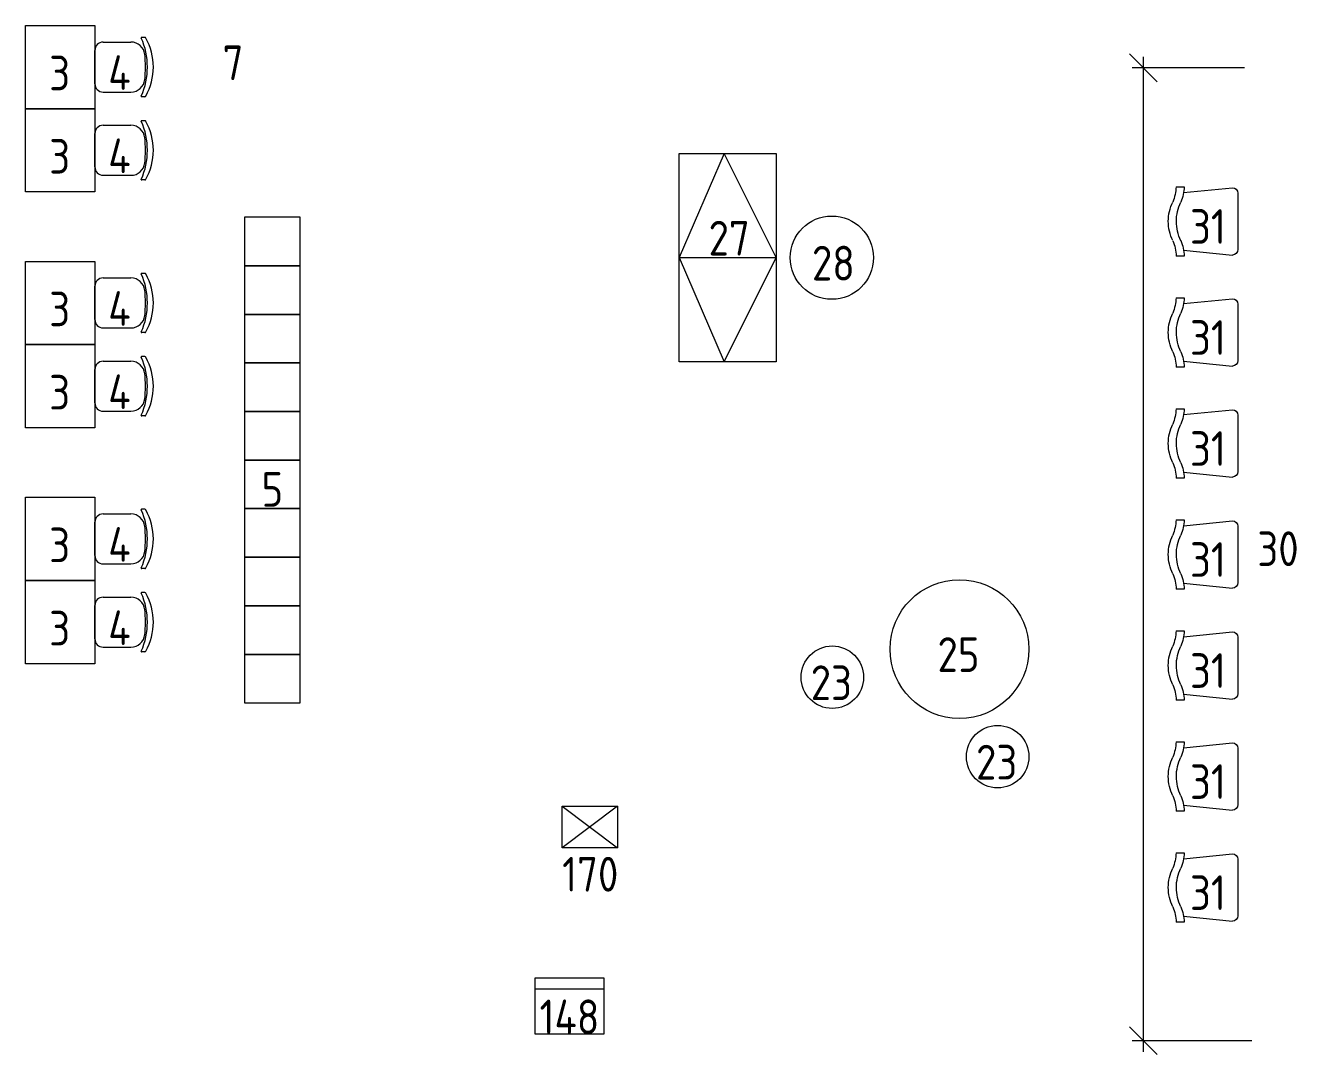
# Model space of a CAD drawing. Header units: millimetres. Extents: x -269164 to 430575, y -569542 to 36130.
# Drawn here: x 222792 to 231947, y -496215 to -488799 of the extents above; entities that cross this region are included whole.
import ezdxf

# ---------------------------------------------------------------- set-up
doc = ezdxf.new("R2010")
doc.units = ezdxf.units.MM
doc.layers.add('ТХ', color=5, linetype='Continuous', lineweight=5)
doc.layers.add('Уточнения', color=210, linetype='Continuous', lineweight=20)
doc.layers.add('ТХ_№ПОЗ', color=7, linetype='Continuous')
doc.styles.add('GOST Common_2', font='GOST_Common.ttf', dxfattribs={"width": 0.9, "height": 250})
doc.styles.add('GOST Common_3', font='GOST_Common.ttf', dxfattribs={"width": 0.9, "height": 2.5})
doc.dimstyles.new('TX-100', dxfattribs={"dimtxt": 200, "dimasz": 200, "dimexe": 80, "dimexo": 0, "dimgap": 50, "dimtad": 1, "dimtoh": 1, "dimdec": 0, "dimrnd": 10, "dimzin": 12, "dimtxsty": 'GOST Common_3', "dimblk": 'OBLIQUE', "dimcen": 1.5, "dimdle": 80, "dimclrd": 256, "dimclre": 256, "dimclrt": 256, "dimadec": 0, "dimazin": 0, "dimtfac": 1, "dimtdec": 0, "dimtmove": 0, "dimatfit": 3, "dimfxl": 1, "dimlwd": -1, "dimlwe": 15, "dimarcsym": 0})

# ---------------------------------------------------------------- blocks, each defined once
blk = doc.blocks.new('Стул штабелируемый')
at = {"layer": 'ТХ'}
for p, q in [((138371.9, 14480.2), (138336.4, 14831.4)), ((138782, 14871), (138375.9, 14871)), ((138786, 14480.2), (138821.6, 14831.4)), ((138329.2, 14484.6), (138329.2, 14426.8)), ((138828.5, 14426.6), (138828.5, 14484.1))]:
    blk.add_line(p, q, dxfattribs=at)
for centre, radius, start, end in [((138375.9, 14831.4), 39.6, 90, 180), ((138782, 14831.4), 39.6, 360, 90), ((138318, 14169.3), 315.5, 67.30393, 87.96026), ((138839.7, 14168.8), 315.5, 92.03974, 112.69607), ((138316.4, 14126.7), 301.4, 65.86161, 87.6205), ((138584.8, 14768.1), 340, 244.72816, 269.01072), ((138579.3, 14693), 323, 244.40812, 269.95494), ((138578.7, 14750), 321.8, 270.04572, 295.63871), ((138578.8, 14691.9), 321.8, 270.04572, 295.63871), ((138837.5, 14122.8), 303.4, 91.7141, 113.24695)]:
    blk.add_arc(centre, radius, start, end, dxfattribs=at)
blk = doc.blocks.new('Стул ученич штабелир №5-7')
at = {"color": 0, "linetype": 'ByBlock', "lineweight": -2}
for p, q in [((-120.1, 0), (120.1, 0)), ((-120.1, 0), (120.1, 0)), ((-179.9, -60), (-179.9, -260.3)), ((-179.9, -60), (-179.9, -260.3)), ((180.1, -60), (180.1, -260.3)), ((180.1, -60), (180.1, -260.3)), ((-213.4, -359), (-213.4, -337.3)), ((-213.4, -359), (-213.4, -337.3)), ((213.6, -359), (213.6, -337.3)), ((213.6, -359), (213.6, -337.3))]:
    blk.add_line(p, q, dxfattribs=at)
for centre, radius, start, end in [((-119.9, -60), 60, 90, 180), ((-119.9, -60), 60, 90, 180), ((120.1, -60), 60, 0, 90), ((120.1, -60), 60, 0, 90), ((-79.9, -260.3), 100, 180, 264.25844), ((-79.9, -260.3), 100, 180, 264.25844), ((80.1, -260.3), 100, 275.74156, 0), ((80.1, -260.3), 100, 275.74156, 0), ((-210.4, -337.3), 3, 63.89783, 180), ((-210.4, -337.3), 3, 63.89783, 180), ((-203.4, -359), 10, 180, 238.06825), ((-203.4, -359), 10, 180, 238.06825), ((0.1, 142.3), 520.8, 246.31951, 293.68049), ((0.1, 142.3), 520.8, 246.31951, 293.68049), ((0.1, 435.5), 800.4, 263.24698, 276.75302), ((0.1, 435.5), 800.4, 263.24698, 276.75302), ((203.6, -359), 10, 301.93175, 0), ((203.6, -359), 10, 301.93175, 0), ((210.6, -337.3), 3, 0, 116.10217), ((210.6, -337.3), 3, 0, 116.10217), ((0.1, 9), 430.5, 240.99166, 299.00834), ((0.1, 9), 430.5, 240.99166, 299.00834)]:
    blk.add_arc(centre, radius, start, end, dxfattribs=at)
blk = doc.blocks.new('Стол ученич с возможностью объединения №5-7')
blk.add_lwpolyline([(600, 0), (0, 0), (0, 500), (600, 500)], close=True)
blk = doc.blocks.new('A$C41fb3ee7')
for points in [[(0, 0), (350, 0), (350, 400), (0, 400), (0, 0)], [(350, 0), (700, 0), (700, 400), (350, 400), (350, 0)], [(700, 0), (1050, 0), (1050, 400), (700, 400), (700, 0)], [(1050, 0), (1400, 0), (1400, 400), (1050, 400), (1050, 0)], [(1400, 0), (1750, 0), (1750, 400), (1400, 400), (1400, 0)], [(1750, 0), (2100, 0), (2100, 400), (1750, 400), (1750, 0)], [(2100, 0), (2450, 0), (2450, 400), (2100, 400), (2100, 0)], [(2450, 0), (2800, 0), (2800, 400), (2450, 400), (2450, 0)], [(2800, 0), (3150, 0), (3150, 400), (2800, 400), (2800, 0)], [(3150, 0), (3500, 0), (3500, 400), (3150, 400), (3150, 0)]]:
    blk.add_lwpolyline(points)
blk = doc.blocks.new('_Oblique')
at = {"color": 0, "linetype": 'ByBlock', "lineweight": -2}
blk.add_line((-0.5, -0.5), (0.5, 0.5), dxfattribs=at)
blk = doc.blocks.new('*D11911')
at = {"layer": 'Defpoints', "color": 0, "lineweight": 40, "transparency": 16777216}
for p in [(411550.3, -298107.6), (410822.8, -305117.6), (411603.7, -305117.6)]:
    blk.add_point(p, dxfattribs=at)
at = {"layer": 'ТХ', "transparency": 16777216}
blk.add_line((410822.8, -298027.6), (410822.8, -305197.6), dxfattribs=at)
at = {"layer": 'ТХ', "lineweight": 15, "transparency": 16777216}
for p, q in [((411550.3, -298107.6), (410742.8, -298107.6)), ((411603.7, -305117.6), (410742.8, -305117.6))]:
    blk.add_line(p, q, dxfattribs=at)
at = {"layer": 'ТХ', "transparency": 16777216, "xscale": 200, "yscale": 200, "zscale": 200}
for p, rotation in [((410822.8, -298107.6), 90), ((410822.8, -305117.6), 270)]:
    blk.add_blockref('_Oblique', p, dxfattribs=dict(at, rotation=rotation))
at = {"layer": 'ТХ', "transparency": 16777216, "insert": (410771.5, -301612.6), "char_height": 2.5, "attachment_point": 5, "rotation": 90, "style": 'GOST Common_3'}
blk.add_mtext('7010', dxfattribs=at)
blk = doc.blocks.new('Стеллаж 400х300')
at = {"layer": 'ТХ'}
blk.add_lwpolyline([(133511, 16601.2), (133911, 16601.2), (133911, 16301.2), (133511, 16301.2)], close=True, dxfattribs=at)
for points in [[(133511, 16601.2), (133911, 16301.2)], [(133911, 16601.2), (133511, 16301.2)]]:
    blk.add_lwpolyline(points, dxfattribs=at)
blk = doc.blocks.new('Шкаф ПУИ')
at = {"layer": 'ТХ'}
blk.add_lwpolyline([(24134.1, 43115.8), (24634.1, 43115.8), (24634.1, 43515.8), (24134.1, 43515.8)], close=True, dxfattribs=at)
blk.add_lwpolyline([(24134.1, 43195.8), (24634.1, 43195.8)], dxfattribs=at)
blk = doc.blocks.new('ТХ1 3 этаж')
at = {"layer": 'ТХ', "lineweight": 0}
blk.add_lwpolyline([(407479.5, -300225.3), (407479.5, -298725.3), (408179.5, -298725.3), (408179.5, -300225.3), (407479.5, -300225.3), (407479.5, -299475.3), (408179.5, -299475.3), (407804.5, -298725.3), (407479.5, -299475.3), (407804.5, -300225.3), (408179.5, -299475.3)], dxfattribs=at)
blk.add_circle((408579.5, -299475.3), 300, dxfattribs=at)
at = {"layer": 'ТХ'}
for centre, radius in [((409498.3, -302295.7), 500), ((408582.6, -302498.4), 225), ((409773.3, -303070.7), 225)]:
    blk.add_circle(centre, radius, dxfattribs=at)
at = {"layer": 'ТХ', "lineweight": 0}
for name, p, rotation in [('Стол ученич с возможностью объединения №5-7', (403271.5, -298401.9), 90), ('Стул ученич штабелир №5-7', (403271.5, -298101.9), 90), ('Стол ученич с возможностью объединения №5-7', (403271.5, -299001.9), 90), ('Стул ученич штабелир №5-7', (403271.5, -298701.9), 90), ('A$C41fb3ee7', (404349.5, -299183.9), 270), ('Стол ученич с возможностью объединения №5-7', (403271.5, -300101.9), 90), ('Стул ученич штабелир №5-7', (403271.5, -299801.9), 90), ('Стол ученич с возможностью объединения №5-7', (403271.5, -300701.9), 90), ('Стул ученич штабелир №5-7', (403271.5, -300401.9), 90), ('Стол ученич с возможностью объединения №5-7', (403271.5, -301801.9), 90), ('Стул ученич штабелир №5-7', (403271.5, -301501.9), 90), ('Стол ученич с возможностью объединения №5-7', (403271.5, -302401.9), 90), ('Стул ученич штабелир №5-7', (403271.5, -302101.9), 90)]:
    blk.add_blockref(name, p, dxfattribs=dict(at, rotation=rotation))
at = {"layer": 'ТХ', "xscale": -1, "rotation": 270}
for p in [(396632.6, -437792.6), (396632.6, -438592.6), (396632.6, -439392.6), (396632.6, -440192.6), (396632.6, -440992.6), (396632.6, -441792.6), (396632.6, -442592.6)]:
    blk.add_blockref('Стул штабелируемый', p, dxfattribs=at)
at = {"layer": 'ТХ'}
blk.add_blockref('Стеллаж 400х300', (273125.5, -320028.3), dxfattribs=at)
at = {"layer": 'ТХ', "rotation": 180}
blk.add_blockref('Шкаф ПУИ', (431073.6, -261551.2), dxfattribs=at)
at = {"layer": 'ТХ_№ПОЗ', "char_height": 250, "width": 595, "attachment_point": 5, "line_spacing_factor": 1.139951, "style": 'GOST Common_2'}
for s, insert in [('\\pxt4.23333,8.46667,12.7,16.93333,21.16667,25.4,29.63333,33.86667,38.1,42.33333,46.56667,50.8,55.03333,59.26667,63.5,67.73333,71.96667,76.2,80.43333,84.66667,88.9,93.13333,97.36667,101.6,105.83333,110.06667,114.3,118.53333,122.76667,127,131.23333,135.46667;7', (404266.8, -298071.3)), ('\\pxt4.23333,8.46667,12.7,16.93333,21.16667,25.4,29.63333,33.86667,38.1,42.33333,46.56667,50.8,55.03333,59.26667,63.5,67.73333,71.96667,76.2,80.43333,84.66667,88.9,93.13333,97.36667,101.6,105.83333,110.06667,114.3,118.53333,122.76667,127,131.23333,135.46667;3', (403018.1, -298145.1)), ('\\pxt4.23333,8.46667,12.7,16.93333,21.16667,25.4,29.63333,33.86667,38.1,42.33333,46.56667,50.8,55.03333,59.26667,63.5,67.73333,71.96667,76.2,80.43333,84.66667,88.9,93.13333,97.36667,101.6,105.83333,110.06667,114.3,118.53333,122.76667,127,131.23333,135.46667;4', (403448.7, -298141.9)), ('\\pxt4.23333,8.46667,12.7,16.93333,21.16667,25.4,29.63333,33.86667,38.1,42.33333,46.56667,50.8,55.03333,59.26667,63.5,67.73333,71.96667,76.2,80.43333,84.66667,88.9,93.13333,97.36667,101.6,105.83333,110.06667,114.3,118.53333,122.76667,127,131.23333,135.46667;3', (403018.1, -298745.1)), ('\\pxt4.23333,8.46667,12.7,16.93333,21.16667,25.4,29.63333,33.86667,38.1,42.33333,46.56667,50.8,55.03333,59.26667,63.5,67.73333,71.96667,76.2,80.43333,84.66667,88.9,93.13333,97.36667,101.6,105.83333,110.06667,114.3,118.53333,122.76667,127,131.23333,135.46667;4', (403448.7, -298741.9)), ('\\pxt4.23333,8.46667,12.7,16.93333,21.16667,25.4,29.63333,33.86667,38.1,42.33333,46.56667,50.8,55.03333,59.26667,63.5,67.73333,71.96667,76.2,80.43333,84.66667,88.9,93.13333,97.36667,101.6,105.83333,110.06667,114.3,118.53333,122.76667,127,131.23333,135.46667;31', (411288, -299250.8)), ('\\pxt4.23333,8.46667,12.7,16.93333,21.16667,25.4,29.63333,33.86667,38.1,42.33333,46.56667,50.8,55.03333,59.26667,63.5,67.73333,71.96667,76.2,80.43333,84.66667,88.9,93.13333,97.36667,101.6,105.83333,110.06667,114.3,118.53333,122.76667,127,131.23333,135.46667;27', (407840.2, -299335.1)), ('\\pxt4.23333,8.46667,12.7,16.93333,21.16667,25.4,29.63333,33.86667,38.1,42.33333,46.56667,50.8,55.03333,59.26667,63.5,67.73333,71.96667,76.2,80.43333,84.66667,88.9,93.13333,97.36667,101.6,105.83333,110.06667,114.3,118.53333,122.76667,127,131.23333,135.46667;28', (408590.3, -299515.1)), ('\\pxt4.23333,8.46667,12.7,16.93333,21.16667,25.4,29.63333,33.86667,38.1,42.33333,46.56667,50.8,55.03333,59.26667,63.5,67.73333,71.96667,76.2,80.43333,84.66667,88.9,93.13333,97.36667,101.6,105.83333,110.06667,114.3,118.53333,122.76667,127,131.23333,135.46667;3', (403018.1, -299845.1)), ('\\pxt4.23333,8.46667,12.7,16.93333,21.16667,25.4,29.63333,33.86667,38.1,42.33333,46.56667,50.8,55.03333,59.26667,63.5,67.73333,71.96667,76.2,80.43333,84.66667,88.9,93.13333,97.36667,101.6,105.83333,110.06667,114.3,118.53333,122.76667,127,131.23333,135.46667;4', (403448.7, -299841.9)), ('\\pxt4.23333,8.46667,12.7,16.93333,21.16667,25.4,29.63333,33.86667,38.1,42.33333,46.56667,50.8,55.03333,59.26667,63.5,67.73333,71.96667,76.2,80.43333,84.66667,88.9,93.13333,97.36667,101.6,105.83333,110.06667,114.3,118.53333,122.76667,127,131.23333,135.46667;31', (411288, -300050.8)), ('\\pxt4.23333,8.46667,12.7,16.93333,21.16667,25.4,29.63333,33.86667,38.1,42.33333,46.56667,50.8,55.03333,59.26667,63.5,67.73333,71.96667,76.2,80.43333,84.66667,88.9,93.13333,97.36667,101.6,105.83333,110.06667,114.3,118.53333,122.76667,127,131.23333,135.46667;3', (403018.1, -300445.1)), ('\\pxt4.23333,8.46667,12.7,16.93333,21.16667,25.4,29.63333,33.86667,38.1,42.33333,46.56667,50.8,55.03333,59.26667,63.5,67.73333,71.96667,76.2,80.43333,84.66667,88.9,93.13333,97.36667,101.6,105.83333,110.06667,114.3,118.53333,122.76667,127,131.23333,135.46667;4', (403448.7, -300441.9)), ('\\pxt4.23333,8.46667,12.7,16.93333,21.16667,25.4,29.63333,33.86667,38.1,42.33333,46.56667,50.8,55.03333,59.26667,63.5,67.73333,71.96667,76.2,80.43333,84.66667,88.9,93.13333,97.36667,101.6,105.83333,110.06667,114.3,118.53333,122.76667,127,131.23333,135.46667;31', (411288, -300850.8)), ('\\pxt4.23333,8.46667,12.7,16.93333,21.16667,25.4,29.63333,33.86667,38.1,42.33333,46.56667,50.8,55.03333,59.26667,63.5,67.73333,71.96667,76.2,80.43333,84.66667,88.9,93.13333,97.36667,101.6,105.83333,110.06667,114.3,118.53333,122.76667,127,131.23333,135.46667;5', (404549.9, -301145.3)), ('\\pxt4.23333,8.46667,12.7,16.93333,21.16667,25.4,29.63333,33.86667,38.1,42.33333,46.56667,50.8,55.03333,59.26667,63.5,67.73333,71.96667,76.2,80.43333,84.66667,88.9,93.13333,97.36667,101.6,105.83333,110.06667,114.3,118.53333,122.76667,127,131.23333,135.46667;3', (403018.1, -301545.1)), ('\\pxt4.23333,8.46667,12.7,16.93333,21.16667,25.4,29.63333,33.86667,38.1,42.33333,46.56667,50.8,55.03333,59.26667,63.5,67.73333,71.96667,76.2,80.43333,84.66667,88.9,93.13333,97.36667,101.6,105.83333,110.06667,114.3,118.53333,122.76667,127,131.23333,135.46667;4', (403448.7, -301541.9)), ('\\pxt4.23333,8.46667,12.7,16.93333,21.16667,25.4,29.63333,33.86667,38.1,42.33333,46.56667,50.8,55.03333,59.26667,63.5,67.73333,71.96667,76.2,80.43333,84.66667,88.9,93.13333,97.36667,101.6,105.83333,110.06667,114.3,118.53333,122.76667,127,131.23333,135.46667;30', (411792.8, -301572.5)), ('\\pxt4.23333,8.46667,12.7,16.93333,21.16667,25.4,29.63333,33.86667,38.1,42.33333,46.56667,50.8,55.03333,59.26667,63.5,67.73333,71.96667,76.2,80.43333,84.66667,88.9,93.13333,97.36667,101.6,105.83333,110.06667,114.3,118.53333,122.76667,127,131.23333,135.46667;31', (411288, -301650.8)), ('\\pxt4.23333,8.46667,12.7,16.93333,21.16667,25.4,29.63333,33.86667,38.1,42.33333,46.56667,50.8,55.03333,59.26667,63.5,67.73333,71.96667,76.2,80.43333,84.66667,88.9,93.13333,97.36667,101.6,105.83333,110.06667,114.3,118.53333,122.76667,127,131.23333,135.46667;3', (403018.1, -302145.1)), ('\\pxt4.23333,8.46667,12.7,16.93333,21.16667,25.4,29.63333,33.86667,38.1,42.33333,46.56667,50.8,55.03333,59.26667,63.5,67.73333,71.96667,76.2,80.43333,84.66667,88.9,93.13333,97.36667,101.6,105.83333,110.06667,114.3,118.53333,122.76667,127,131.23333,135.46667;4', (403448.7, -302141.9)), ('\\pxt4.23333,8.46667,12.7,16.93333,21.16667,25.4,29.63333,33.86667,38.1,42.33333,46.56667,50.8,55.03333,59.26667,63.5,67.73333,71.96667,76.2,80.43333,84.66667,88.9,93.13333,97.36667,101.6,105.83333,110.06667,114.3,118.53333,122.76667,127,131.23333,135.46667;25', (409491.5, -302335.6)), ('\\pxt4.23333,8.46667,12.7,16.93333,21.16667,25.4,29.63333,33.86667,38.1,42.33333,46.56667,50.8,55.03333,59.26667,63.5,67.73333,71.96667,76.2,80.43333,84.66667,88.9,93.13333,97.36667,101.6,105.83333,110.06667,114.3,118.53333,122.76667,127,131.23333,135.46667;31', (411288, -302450.8)), ('\\pxt4.23333,8.46667,12.7,16.93333,21.16667,25.4,29.63333,33.86667,38.1,42.33333,46.56667,50.8,55.03333,59.26667,63.5,67.73333,71.96667,76.2,80.43333,84.66667,88.9,93.13333,97.36667,101.6,105.83333,110.06667,114.3,118.53333,122.76667,127,131.23333,135.46667;23', (408575.8, -302538.2)), ('\\pxt4.23333,8.46667,12.7,16.93333,21.16667,25.4,29.63333,33.86667,38.1,42.33333,46.56667,50.8,55.03333,59.26667,63.5,67.73333,71.96667,76.2,80.43333,84.66667,88.9,93.13333,97.36667,101.6,105.83333,110.06667,114.3,118.53333,122.76667,127,131.23333,135.46667;23', (409766.5, -303110.6)), ('\\pxt4.23333,8.46667,12.7,16.93333,21.16667,25.4,29.63333,33.86667,38.1,42.33333,46.56667,50.8,55.03333,59.26667,63.5,67.73333,71.96667,76.2,80.43333,84.66667,88.9,93.13333,97.36667,101.6,105.83333,110.06667,114.3,118.53333,122.76667,127,131.23333,135.46667;31', (411288, -303250.8)), ('\\pxt4.23333,8.46667,12.7,16.93333,21.16667,25.4,29.63333,33.86667,38.1,42.33333,46.56667,50.8,55.03333,59.26667,63.5,67.73333,71.96667,76.2,80.43333,84.66667,88.9,93.13333,97.36667,101.6,105.83333,110.06667,114.3,118.53333,122.76667,127,131.23333,135.46667;170', (406839.6, -303918.1)), ('\\pxt4.23333,8.46667,12.7,16.93333,21.16667,25.4,29.63333,33.86667,38.1,42.33333,46.56667,50.8,55.03333,59.26667,63.5,67.73333,71.96667,76.2,80.43333,84.66667,88.9,93.13333,97.36667,101.6,105.83333,110.06667,114.3,118.53333,122.76667,127,131.23333,135.46667;31', (411288, -304050.8)), ('\\pxt4.23333,8.46667,12.7,16.93333,21.16667,25.4,29.63333,33.86667,38.1,42.33333,46.56667,50.8,55.03333,59.26667,63.5,67.73333,71.96667,76.2,80.43333,84.66667,88.9,93.13333,97.36667,101.6,105.83333,110.06667,114.3,118.53333,122.76667,127,131.23333,135.46667;148', (406689.7, -304945.8))]:
    blk.add_mtext(s, dxfattribs=dict(at, insert=insert))
at = {"layer": 'ТХ'}
dim = blk.add_linear_dim(base=(410822.8, -305117.6), p1=(411550.3, -298107.6), p2=(411603.7, -305117.6), angle=90, dimstyle='TX-100', dxfattribs=at)
dim.commit()
dim.dimension.update_dxf_attribs({"geometry": '*D11911', "text_midpoint": (410771.5, -301612.6)})

msp = doc.modelspace()

# ---------------------------------------------------------------- block references
at = {"layer": 'Уточнения', "lineweight": 50}
msp.add_blockref('ТХ1 3 этаж', (-179979.78, -190997.11), dxfattribs=at)

doc.saveas('drawing.dxf')
